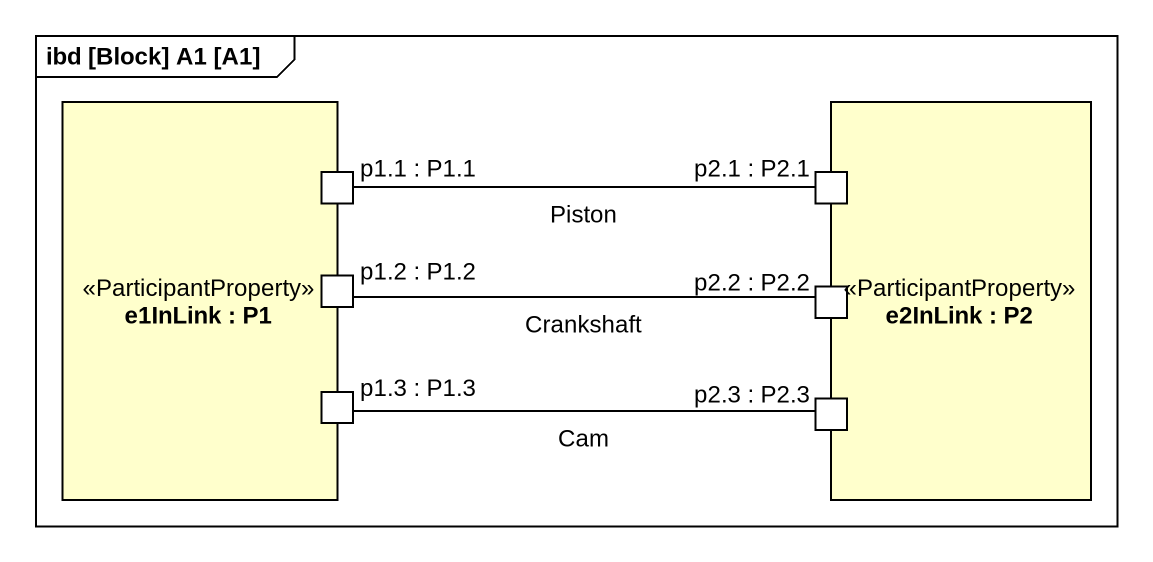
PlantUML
@startuml
mainframe ibd [Block] A1 [A1]
rectangle "e1InLink : P1" as e1InLink <<ParticipantProperty>> {
  port "p1.1 : P1.1" as p1_1_P1_1
  port "p1.2 : P1.2" as p1_2_P1_2
  port "p1.3 : P1.3" as p1_3_P1_3
}
rectangle "e2InLink : P2" as e2InLink <<ParticipantProperty>> {
  port "p2.1 : P2.1" as p2_1_P2_1
  port "p2.2 : P2.2" as p2_2_P2_2
  port "p2.3 : P2.3" as p2_3_P2_3
}
p1_1_P1_1 -right- p2_1_P2_1 : Piston
p1_2_P1_2 -right- p2_2_P2_2 : Crankshaft
p1_3_P1_3 -right- p2_3_P2_3 : Cam
@enduml
